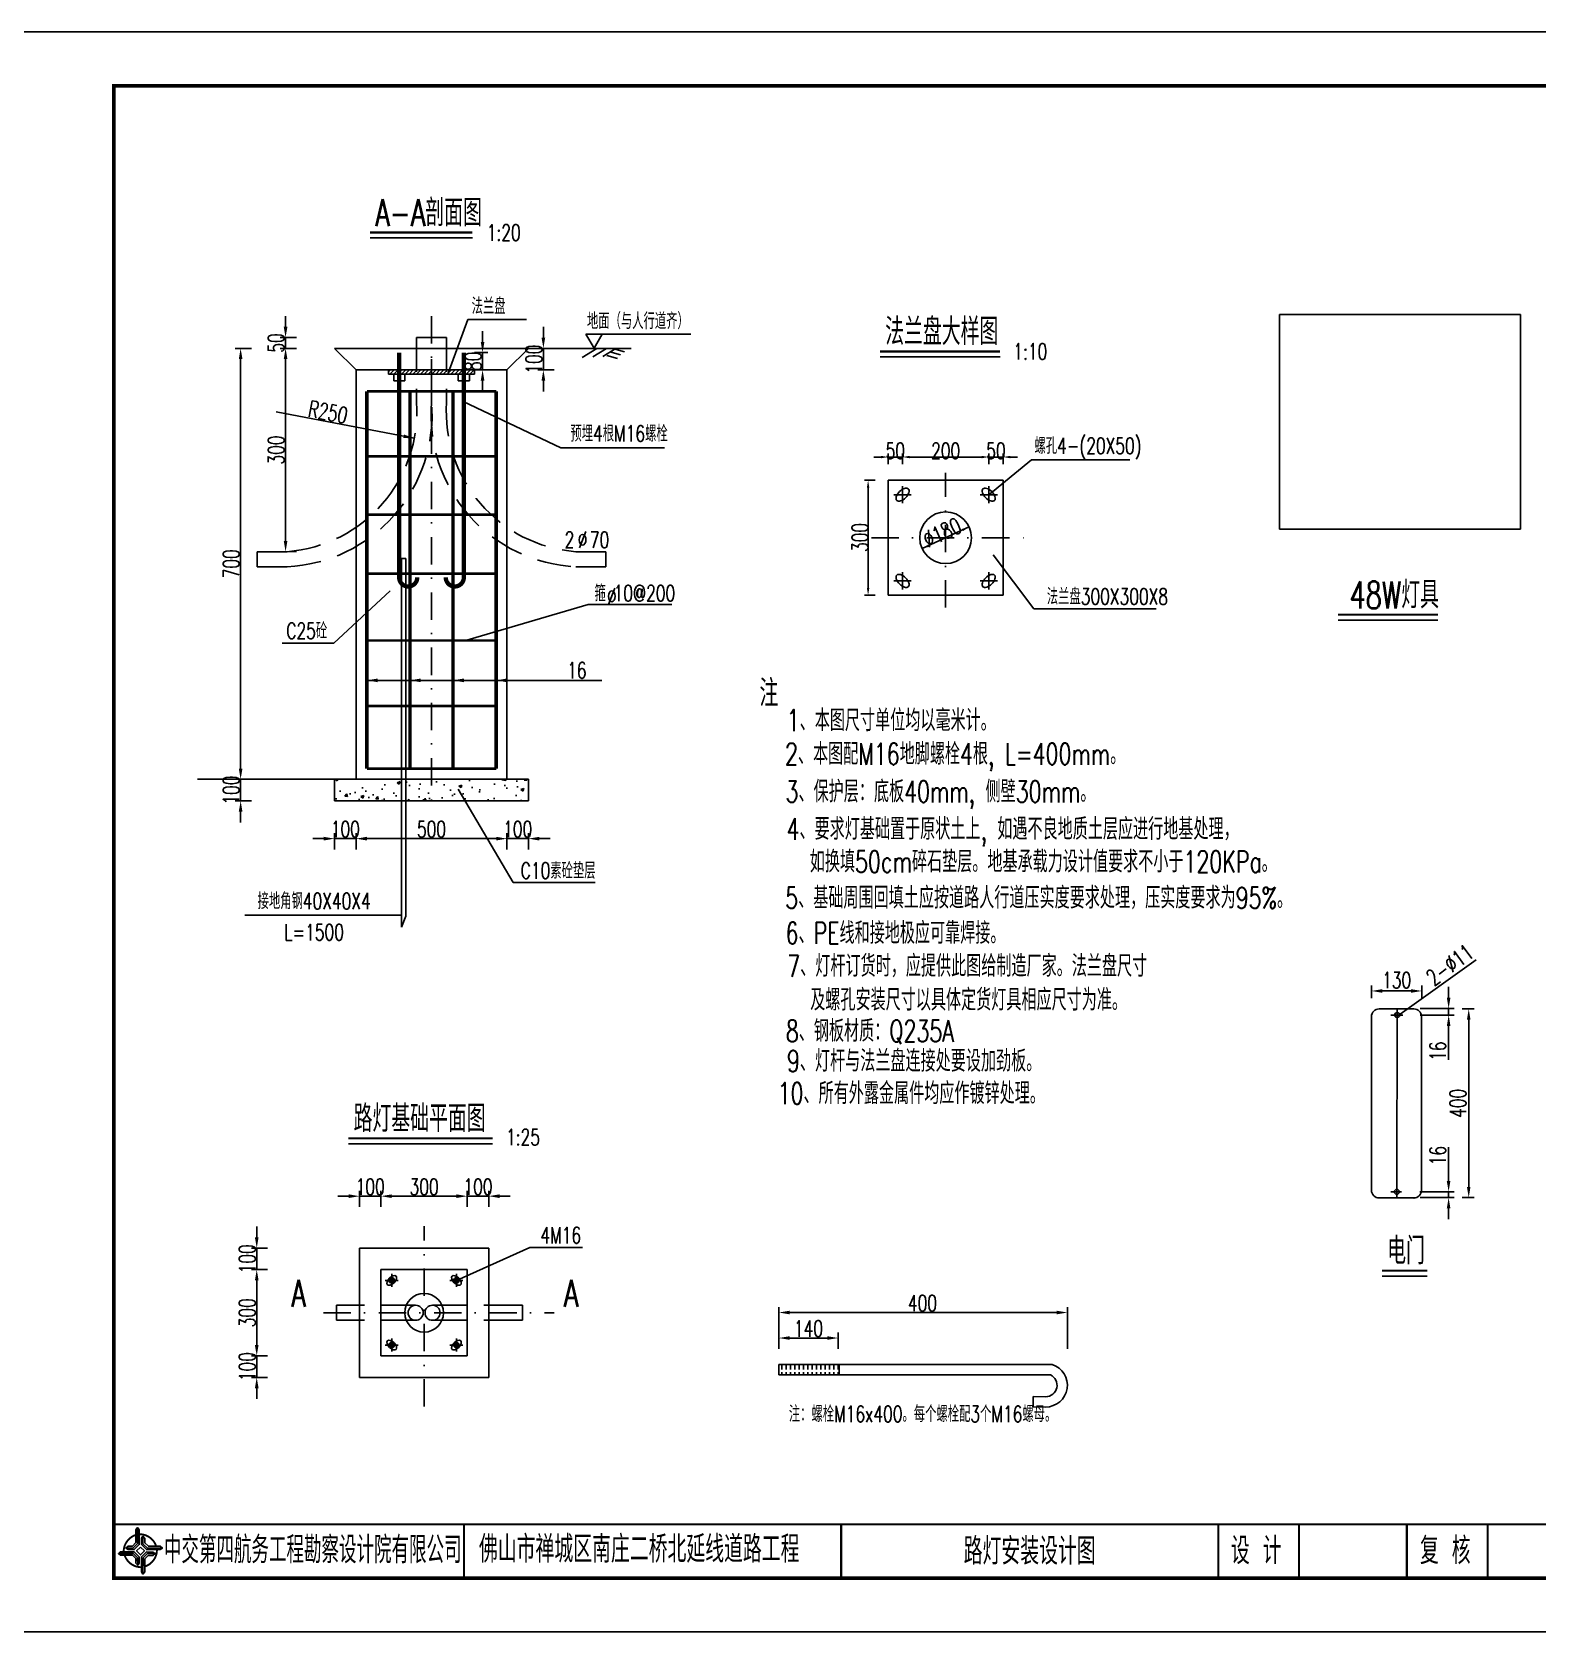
# Model space of a CAD drawing. Header units: millimetres. Extents: x 2 to 5882, y 1831 to 3462.
# Drawn here: x 3797.2 to 4076.7, y 2507.7 to 2804.7 of the extents above; entities that cross this region are included whole.
import ezdxf
from ezdxf.enums import TextEntityAlignment as Align

# ---------------------------------------------------------------- set-up
doc = ezdxf.new("R2010")
doc.units = ezdxf.units.MM
for name, pattern in [('CENTER', [50.8, 31.75, -6.35, 6.35, -6.35]), ('DASHDOT', [25.4, 12.7, -6.35, 0, -6.35]), ('DASHED', [19.05, 12.7, -6.35]), ('HIDDEN', [9.525, 6.35, -3.175])]:
    doc.linetypes.add(name, pattern=pattern)
for name, color, linetype in [('1', 4, 'Continuous'), ('2', 2, 'HIDDEN'), ('GPSCOMMON', 7, 'Continuous'), ('WZ1', 7, 'Continuous'), ('图框', 7, 'Continuous'), ('尺寸标注', 4, 'Continuous'), ('文字', 7, 'Continuous'), ('标注', 4, 'Continuous'), ('灯杆', 7, 'Continuous'), ('电', 4, 'Continuous')]:
    doc.layers.add(name, color=color, linetype=linetype)
doc.styles.get("Standard").update_dxf_attribs({"font": 'simplex1.shx', "width": 0.7, "bigfont": 'hztxt.shx'})
doc.dimstyles.new('ISO-25', dxfattribs={"dimtxt": 3, "dimasz": 2, "dimexe": 1, "dimexo": 1, "dimgap": 0.5, "dimtad": 1, "dimzin": 12, "dimdsep": 46, "dimtxsty": 'Standard', "dimcen": 0.09, "dimclrd": 256, "dimclre": 256, "dimclrt": 256, "dimadec": 0, "dimazin": 3, "dimtfac": 1, "dimtix": 1, "dimtmove": 0, "dimatfit": 3, "dimfxl": 0, "dimarcsym": 0})
picture_1 = doc.add_image_def('image1.jpg', size_in_pixel=(299, 266))

# ---------------------------------------------------------------- blocks, each defined once
blk = doc.blocks.new('series')
at = {"width": 0.75}
for tag, height, p in [('页码', 4, (-35, -19)), ('图名', 5, (-220, -282)), ('图号', 5, (-20, -282))]:
    blk.add_attdef(tag, text='', height=height, dxfattribs=at).set_placement(p, align=Align.MIDDLE_CENTER)
blk = doc.blocks.new('tb')
at = {"lineweight": -3}
h = blk.add_hatch(color=256, dxfattribs=at)
h.paths.add_polyline_path([(-1.23, -0.13), (-3.78, -0.14), (-4.14, -0.41), (-1.4, -0.44), (-0.56, -1.24), (-0.54, -2.62), (-0.27, -2.2), (-0.26, -1.06)])
h.paths.add_polyline_path([(0.13, -1.08), (0.14, -3.86), (0.41, -4.26), (0.44, -1.24), (1.25, -0.43), (2.66, -0.43), (2.26, -0.16), (1.07, -0.15)])
h.paths.add_polyline_path([(1.08, 0.3), (3.62, 0.3), (4.02, 0.56), (1.25, 0.57), (0.43, 1.39), (0.43, 2.8), (0.16, 2.41), (0.15, 1.24)])
h.paths.add_polyline_path([(-0.28, 1.21), (-0.28, 3.99), (-0.56, 4.39), (-0.57, 1.41), (-1.38, 0.6), (-2.74, 0.56), (-2.33, 0.3), (-1.2, 0.29)])
for p, q in [((-0.56, 4.39), (-0.57, 1.41)), ((-1.38, 0.6), (-2.74, 0.56)), ((-0.57, 1.41), (-1.38, 0.6)), ((0.43, 2.8), (0.43, 1.39)), ((0.43, 1.39), (1.25, 0.57)), ((1.25, 0.57), (4.02, 0.56)), ((-4.14, -0.41), (-1.4, -0.44)), ((-1.4, -0.44), (-0.56, -1.24)), ((-0.56, -1.24), (-0.54, -2.62)), ((0.41, -4.26), (0.44, -1.24)), ((0.44, -1.24), (1.25, -0.43)), ((1.25, -0.43), (2.66, -0.43))]:
    blk.add_line(p, q, dxfattribs=at)
at = {"lineweight": -3, "const_width": 0.35, "flags": 128}
for points in [[(-0.9, 3.02, 0.324167), (-3.16, -0.14)], [(2.88, 0.92, 0.324403), (-0.24, 3.15)], [(0.75, -2.86, 0.325418), (3.02, 0.26)], [(-2.98, -0.76, 0.322976), (0.14, -2.98)]]:
    blk.add_lwpolyline(points, format="xyb", dxfattribs=at)
at = {"lineweight": -3, "flags": 128}
for points in [[(-0.9, 3.99), (-0.9, 1.58), (-1.53, 0.91), (-2.34, 0.91), (-2.74, 0.56), (-2.33, 0.3), (-1.2, 0.29), (-0.28, 1.21), (-0.28, 3.99), (-0.56, 4.39)], [(-0.04, 0.77), (0.68, 0.04), (-0.04, -0.69), (-0.77, 0.05)], [(3.62, 0.92), (1.43, 0.92), (0.77, 1.54), (0.77, 2.38), (0.43, 2.8), (0.16, 2.41), (0.15, 1.24), (1.08, 0.3), (3.62, 0.3), (4.02, 0.56)], [(-3.73, -0.76), (-1.54, -0.76), (-0.89, -1.39), (-0.89, -2.21), (-0.54, -2.62), (-0.27, -2.2), (-0.26, -1.06), (-1.23, -0.13), (-3.78, -0.14), (-4.14, -0.41)], [(0.75, -3.85), (0.75, -1.43), (1.4, -0.78), (2.26, -0.78), (2.66, -0.43), (2.26, -0.16), (1.07, -0.15), (0.13, -1.08), (0.14, -3.86), (0.41, -4.26)]]:
    blk.add_lwpolyline(points, close=True, dxfattribs=at)
blk = doc.blocks.new('DIM')
at = {"layer": '尺寸标注', "ltscale": 0.01}
blk.add_solid([(-1, -0.17), (-1, 0.17), (0, 0)], dxfattribs=at)
blk = doc.blocks.new('*D223')
at = {"layer": 'DEFPOINTS', "color": 0}
for p in [(4055.16, 2626.7), (4045.8, 2624.36), (4055.16, 2624.36)]:
    blk.add_point(p, dxfattribs=at)
at = {"layer": '标注', "lineweight": -2}
for p, q in [((4045.8, 2625.36), (4045.8, 2627.7)), ((4047.8, 2626.7), (4053.16, 2626.7)), ((4055.16, 2625.36), (4055.16, 2627.7))]:
    blk.add_line(p, q, dxfattribs=at)
at = {"layer": '标注'}
for points in [[(4047.8, 2627.03), (4047.8, 2626.36), (4045.8, 2626.7)], [(4053.16, 2627.03), (4053.16, 2626.36), (4055.16, 2626.7)]]:
    blk.add_solid(points, dxfattribs=at)
at = {"layer": '标注', "insert": (4050.48, 2628.7), "char_height": 3, "attachment_point": 5}
blk.add_mtext('130', dxfattribs=at)
blk = doc.blocks.new('*D224')
at = {"layer": 'DEFPOINTS', "color": 0}
for p in [(4053.84, 2623.44), (4060.13, 2623.44), (4053.84, 2622.22)]:
    blk.add_point(p, dxfattribs=at)
at = {"layer": '标注', "lineweight": -2}
for p, q in [((4060.13, 2625.44), (4060.13, 2627.44)), ((4054.84, 2623.44), (4061.13, 2623.44)), ((4060.13, 2623.44), (4060.13, 2622.22)), ((4054.84, 2622.22), (4061.13, 2622.22)), ((4060.13, 2620.22), (4060.13, 2613.94))]:
    blk.add_line(p, q, dxfattribs=at)
at = {"layer": '标注'}
for points in [[(4059.79, 2625.44), (4060.46, 2625.44), (4060.13, 2623.44)], [(4059.79, 2620.22), (4060.46, 2620.22), (4060.13, 2622.22)]]:
    blk.add_solid(points, dxfattribs=at)
at = {"layer": '标注', "insert": (4058.13, 2615.53), "char_height": 3, "attachment_point": 5, "rotation": 90}
blk.add_mtext('16', dxfattribs=at)
blk = doc.blocks.new('*D225')
at = {"layer": 'DEFPOINTS', "color": 0}
for p in [(4053.77, 2589.44), (4053.86, 2588.33), (4060.12, 2588.33)]:
    blk.add_point(p, dxfattribs=at)
at = {"layer": '标注', "lineweight": -2}
for p, q in [((4060.12, 2591.44), (4060.12, 2597.72)), ((4054.77, 2589.44), (4061.12, 2589.44)), ((4054.86, 2588.33), (4061.12, 2588.33)), ((4060.12, 2588.33), (4060.12, 2589.44)), ((4060.12, 2586.33), (4060.12, 2584.33))]:
    blk.add_line(p, q, dxfattribs=at)
at = {"layer": '标注'}
for points in [[(4059.78, 2591.44), (4060.45, 2591.44), (4060.12, 2589.44)], [(4059.78, 2586.33), (4060.45, 2586.33), (4060.12, 2588.33)]]:
    blk.add_solid(points, dxfattribs=at)
at = {"layer": '标注', "insert": (4058.12, 2596.13), "char_height": 3, "attachment_point": 5, "rotation": 90}
blk.add_mtext('16', dxfattribs=at)
blk = doc.blocks.new('*D226')
at = {"layer": 'DEFPOINTS', "color": 0}
for p in [(4061.63, 2623.36), (4061.63, 2588.33), (4063.85, 2588.33)]:
    blk.add_point(p, dxfattribs=at)
at = {"layer": '标注', "lineweight": -2}
for p, q in [((4062.63, 2623.36), (4064.85, 2623.36)), ((4063.85, 2621.36), (4063.85, 2590.33)), ((4062.63, 2588.33), (4064.85, 2588.33))]:
    blk.add_line(p, q, dxfattribs=at)
at = {"layer": '标注'}
for points in [[(4063.52, 2621.36), (4064.18, 2621.36), (4063.85, 2623.36)], [(4063.52, 2590.33), (4064.18, 2590.33), (4063.85, 2588.33)]]:
    blk.add_solid(points, dxfattribs=at)
at = {"layer": '标注', "insert": (4061.85, 2605.84), "char_height": 3, "attachment_point": 5, "rotation": 90}
blk.add_mtext('400', dxfattribs=at)
blk = doc.blocks.new('123')
blk.add_lwpolyline([(422.36, 2507.71), (422.36, 2804.71), (2.36, 2804.71), (2.36, 2507.71)], close=True)

msp = doc.modelspace()

# ---------------------------------------------------------------- hatches: boundary and pattern name
h = msp.add_hatch()
h.set_pattern_fill('ANSI31', scale=1.6, angle=360, style=0)
h.set_pattern_definition([(45, (4232.70642, 2122.62096), (-0.141421356, 0.141421356), [])])
h.paths.add_polyline_path([(3863.9641, 2572.96548), (3863.9641, 2573.46548, 0.414213562), (3863.4641, 2572.96548)])
h.paths.add_polyline_path([(3864.4641, 2572.96548, 0.414213562), (3863.9641, 2573.46548), (3863.9641, 2572.96548)])
h.paths.add_polyline_path([(3864.4641, 2572.96548), (3863.9641, 2572.96548), (3863.9641, 2572.46548, 0.414213562)])
h.paths.add_polyline_path([(3863.9641, 2572.46548), (3863.9641, 2572.96548), (3863.4641, 2572.96548, 0.414213562)])
h = msp.add_hatch()
h.set_pattern_fill('ANSI31', scale=1.6, angle=360, style=0)
h.set_pattern_definition([(135, (3507.22178, 2122.62096), (0.141421356, 0.141421356), [])])
h.paths.add_polyline_path([(3875.9641, 2573.46548, -0.414213562), (3876.4641, 2572.96548), (3875.9641, 2572.96548)])
h.paths.add_polyline_path([(3875.9641, 2573.46548), (3875.9641, 2572.96548), (3875.4641, 2572.96548, -0.414213562)])
h.paths.add_polyline_path([(3875.4641, 2572.96548), (3875.9641, 2572.96548), (3875.9641, 2572.46548, -0.414213562)])
h.paths.add_polyline_path([(3875.9641, 2572.96548), (3876.4641, 2572.96548, -0.414213562), (3875.9641, 2572.46548)])
h = msp.add_hatch()
h.set_pattern_fill('ANSI31', scale=1.6, angle=360, style=0)
h.set_pattern_definition([(315, (4232.70642, 3011.31001), (-0.141421356, -0.141421356), [])])
h.paths.add_polyline_path([(3863.9641, 2560.46548, -0.414213562), (3863.4641, 2560.96548), (3863.9641, 2560.96548)])
h.paths.add_polyline_path([(3863.9641, 2560.46548), (3863.9641, 2560.96548), (3864.4641, 2560.96548, -0.414213562)])
h.paths.add_polyline_path([(3864.4641, 2560.96548), (3863.9641, 2560.96548), (3863.9641, 2561.46548, -0.414213562)])
h.paths.add_polyline_path([(3863.9641, 2560.96548), (3863.4641, 2560.96548, -0.414213562), (3863.9641, 2561.46548)])
h = msp.add_hatch()
h.set_pattern_fill('ANSI31', scale=1.6, angle=360, style=0)
h.set_pattern_definition([(225, (3507.22178, 3011.31001), (0.141421356, -0.141421356), [])])
h.paths.add_polyline_path([(3875.9641, 2560.46548, 0.414213562), (3876.4641, 2560.96548), (3875.9641, 2560.96548)])
h.paths.add_polyline_path([(3875.9641, 2560.46548), (3875.9641, 2560.96548), (3875.4641, 2560.96548, 0.414213562)])
h.paths.add_polyline_path([(3875.4641, 2560.96548), (3875.9641, 2560.96548), (3875.9641, 2561.46548, 0.414213562)])
h.paths.add_polyline_path([(3875.9641, 2560.96548), (3876.4641, 2560.96548, 0.414213562), (3875.9641, 2561.46548)])
h = msp.add_hatch()
h.set_pattern_fill('ACAD_ISO02W100', scale=0.16, angle=450, style=0)
h.set_pattern_definition([(90, (4191.5877, 2047.6126), (-0.8, 1e-15), [1.92, -0.48])])
h.paths.add_polyline_path([(3947.03156, 2555.4335), (3947.03156, 2557.3535), (3935.83156, 2557.3535), (3935.83156, 2555.4335)])
at = {"layer": '尺寸标注'}
h = msp.add_hatch(dxfattribs=at)
h.set_pattern_fill('ANSI31', scale=4, angle=360, style=0)
h.set_pattern_definition([(45, (4234.0829, 2123.8117), (-0.3535534, 0.3535534), [])])
h.paths.add_polyline_path([(3868.5406, 2741.18444), (3868.5406, 2741.98444), (3865.3406, 2741.98444), (3865.3406, 2741.18444)])
h.paths.add_polyline_path([(3871.3406, 2741.18444), (3871.3406, 2741.98444), (3868.5406, 2741.98444), (3868.5406, 2741.18444)])
h.paths.add_polyline_path([(3874.1406, 2741.18444), (3874.1406, 2741.98444), (3871.3406, 2741.98444), (3871.3406, 2741.18444)])
h.paths.add_polyline_path([(3877.3406, 2741.18444), (3877.3406, 2741.98444), (3874.1406, 2741.98444), (3874.1406, 2741.18444)])
h.paths.add_polyline_path([(3879.3406, 2741.18444), (3879.3406, 2741.98444), (3877.3406, 2741.98444), (3877.3406, 2741.18444)])
h.paths.add_polyline_path([(3863.3406, 2741.98444), (3863.3406, 2741.18444), (3865.3406, 2741.18444), (3865.3406, 2741.98444)])
h = msp.add_hatch(dxfattribs=at)
h.set_pattern_fill('AR-CONC', scale=0.8, angle=360, style=0)
h.set_pattern_definition([(50, (4234.083, 2108.7016), (5.73808, -0.502017), [0.6, -6.6]), (355, (4234.083, 2108.7016), (-1.11001, 6.017537), [0.48, -5.28]), (100.4514, (4234.561, 2108.66), (4.628075, 5.515516), [0.50992, -5.609137]), (46.1842, (4234.083, 2110.3016), (8.53793, -1.32415), [0.9, -9.9]), (96.6356, (4234.794, 2110.191), (7.4773, 7.79294), [0.76488, -8.4137]), (351.1842, (4234.083, 2110.302), (7.4773, 7.79295), [0.72, -7.92]), (21, (4234.883, 2109.9016), (4.775256, -3.22095), [0.6, -6.6]), (326, (4234.883, 2109.9016), (1.946523, 5.8012), [0.48, -5.28]), (71.4514, (4235.281, 2109.633), (6.72178, 2.580244), [0.50992, -5.609137]), (37.5, (4234.083, 2108.7016), (0.097279, 2.663151), [0, -5.216, 0, -5.36, 0, -5.3]), (7.5, (4234.083, 2108.7016), (2.104556, 3.155294), [0, -3.056, 0, -5.096, 0, -2.02]), (327.5, (4232.299, 2108.7016), (4.2705795, -0.180439), [0, -2, 0, -6.24, 0, -8.28]), (317.5, (4231.499, 2108.7016), (4.66549, 0.80084), [0, -2.6, 0, -4.144, 0, -5.88])])
h.paths.add_polyline_path([(3853.3406, 2665.98444), (3853.3406, 2661.98444), (3889.3406, 2661.98444), (3889.3406, 2665.98444)])

# ---------------------------------------------------------------- linework, layer by layer
for p, q in [((3859.93113, 2766.47936), (3878.93087, 2766.47936)), ((3954.59145, 2744.41172), (3976.88259, 2744.41172)), ((4039.59291, 2695.54756), (4058.14068, 2695.54756)), ((3855.92122, 2598.34414), (3882.66845, 2598.34414)), ((4047.7587, 2573.78734), (4056.1687, 2573.78734))]:
    msp.add_line(p, q)
at = {"color": 7}
for p, q in [((3903.03992, 2748.63096), (3899.98699, 2748.63096)), ((3901.51346, 2745.98705), (3899.98699, 2748.63096)), ((3901.51346, 2745.98705), (3903.03992, 2748.63096)), ((3919.44293, 2748.63096), (3903.03992, 2748.63096)), ((3889.3406, 2745.98444), (3908.40255, 2745.98444)), ((3853.3406, 2665.98444), (3827.91879, 2665.98444))]:
    msp.add_line(p, q, dxfattribs=at)
at = {"color": 7, "ltscale": 0.01}
msp.add_line((3885.3406, 2722.38444), (3885.3406, 2718.14927), dxfattribs=at)
at = {"color": 7, "linetype": 'CENTER'}
for p, q in [((3957.1654, 2718.81852), (3960.3654, 2718.81852)), ((3958.7654, 2717.21853), (3958.7654, 2720.41852)), ((3973.16539, 2718.81852), (3976.36538, 2718.81852)), ((3974.76539, 2717.21853), (3974.76539, 2720.41852)), ((3957.1654, 2702.81854), (3960.3654, 2702.81854)), ((3958.7654, 2701.21854), (3958.7654, 2704.41854)), ((3973.16539, 2702.81854), (3976.36538, 2702.81854)), ((3974.76539, 2701.21854), (3974.76539, 2704.41854)), ((3862.7641, 2572.96548), (3865.1641, 2572.96548)), ((3863.9641, 2571.76548), (3863.9641, 2574.16548)), ((3874.7641, 2572.96548), (3877.1641, 2572.96548)), ((3875.9641, 2571.76548), (3875.9641, 2574.16548)), ((3862.7641, 2560.96548), (3865.1641, 2560.96548)), ((3863.9641, 2559.76548), (3863.9641, 2562.16548)), ((3874.7641, 2560.96548), (3877.1641, 2560.96548)), ((3875.9641, 2559.76548), (3875.9641, 2562.16548))]:
    msp.add_line(p, q, dxfattribs=at)
for points, const_width in [([(4192.36361, 2794.70635), (3812.36361, 2794.70635), (3812.36361, 2517.70635), (4192.36361, 2517.70635), (4192.36361, 2794.70635)], 0.7), ([(3859.92939, 2767.47936), (3878.93087, 2767.47936)], 0.4), ([(3954.5897, 2745.41172), (3976.88259, 2745.41172)], 0.4), ([(4039.59116, 2696.54756), (4058.14068, 2696.54756)], 0.4), ([(3855.91948, 2599.34414), (3882.66845, 2599.34414)], 0.4), ([(4047.75696, 2574.78734), (4056.1687, 2574.78734)], 0.4), ([(3812.36361, 2527.70635), (4192.36361, 2527.70635)], 0.4)]:
    msp.add_lwpolyline(points, dxfattribs=dict(const_width=const_width))
at = {"layer": '1', "color": 7, "linetype": 'DASHED', "ltscale": 0.5}
for p, q in [((3868.5406, 2747.98444), (3868.5406, 2735.98444)), ((3874.1406, 2747.98444), (3874.1406, 2735.98444)), ((3868.3965, 2568.36548), (3857.9641, 2568.36548)), ((3871.53169, 2568.36548), (3881.9641, 2568.36548)), ((3868.3965, 2565.56548), (3857.9641, 2565.56548)), ((3871.53169, 2565.56548), (3881.9641, 2565.56548))]:
    msp.add_line(p, q, dxfattribs=at)
at = {"layer": '1', "color": 7}
for p, q in [((3868.5406, 2747.98444), (3874.1406, 2747.98444)), ((3853.3406, 2745.98444), (3889.3406, 2745.98444)), ((3857.3406, 2741.98444), (3853.3406, 2745.98444)), ((3885.3406, 2741.98444), (3889.3406, 2745.98444)), ((3857.3406, 2741.98444), (3857.3406, 2665.98444)), ((3857.3406, 2741.98444), (3885.3406, 2741.98444)), ((3863.3406, 2741.98444), (3863.3406, 2741.18444)), ((3871.3406, 2743.98444), (3871.3406, 2735.98444)), ((3885.3406, 2741.98444), (3885.3406, 2665.98444)), ((3863.3406, 2741.18444), (3879.3406, 2741.18444)), ((3864.31626, 2741.15271), (3864.31626, 2739.98444)), ((3864.31626, 2739.98444), (3866.40986, 2739.98444)), ((3866.40986, 2741.15271), (3866.40986, 2739.98444)), ((3876.27133, 2741.15271), (3876.27133, 2739.98444)), ((3878.36493, 2739.98444), (3876.27133, 2739.98444)), ((3878.36493, 2741.15271), (3878.36493, 2739.98444)), ((3956.09874, 2721.48519), (3956.09874, 2700.15188)), ((3956.09874, 2721.48519), (3977.43205, 2721.48519)), ((3977.43205, 2721.48519), (3977.43205, 2700.15188)), ((3838.99763, 2708.23385), (3838.99763, 2705.43385)), ((3844.5406, 2708.23385), (3838.99763, 2708.23385)), ((3865.80018, 2706.96673), (3865.80018, 2638.5674)), ((3865.80018, 2706.96673), (3866.58803, 2706.96673)), ((3866.58803, 2706.96673), (3866.58803, 2640.59439)), ((3898.1406, 2708.23385), (3903.68356, 2708.23385)), ((3903.68356, 2708.23385), (3903.68356, 2705.43385)), ((3844.5406, 2705.43385), (3838.99763, 2705.43385)), ((3898.1406, 2705.43385), (3903.68356, 2705.43385)), ((3956.09874, 2700.15188), (3977.43205, 2700.15188)), ((3853.3406, 2665.98444), (3889.3406, 2665.98444)), ((3853.3406, 2661.98444), (3889.3406, 2661.98444)), ((3865.80018, 2638.5674), (3866.58803, 2640.59439)), ((3857.9641, 2578.96548), (3857.9641, 2554.96548)), ((3857.9641, 2578.96548), (3881.9641, 2578.96548)), ((3881.9641, 2578.96548), (3881.9641, 2554.96548)), ((3861.9641, 2574.96548), (3861.9641, 2558.96548)), ((3861.9641, 2574.96548), (3877.9641, 2574.96548)), ((3877.9641, 2574.96548), (3877.9641, 2558.96548)), ((3853.67841, 2568.36548), (3853.67841, 2565.56548)), ((3888.24979, 2568.36548), (3888.24979, 2565.56548)), ((3861.9641, 2558.96548), (3877.9641, 2558.96548)), ((3935.83156, 2557.3535), (3986.5459, 2557.3535)), ((3935.83156, 2557.3535), (3935.83156, 2555.4335)), ((3947.03156, 2557.3535), (3947.03156, 2555.4335)), ((3857.9641, 2554.96548), (3881.9641, 2554.96548)), ((3935.83156, 2555.4335), (3986.2015, 2555.4335)), ((3935.83156, 2555.4335), (3986.2015, 2555.4335)), ((3985.33186, 2551.38673), (3983.01394, 2551.41614)), ((3983.01394, 2551.41614), (3983.01394, 2549.49614)), ((3985.33186, 2549.46673), (3983.01394, 2549.49614))]:
    msp.add_line(p, q, dxfattribs=at)
at = {"layer": '1', "color": 7, "linetype": 'ByBlock'}
for p, q in [((3853.3406, 2665.98444), (3853.3406, 2661.98444)), ((3889.3406, 2665.98444), (3889.3406, 2661.98444))]:
    msp.add_line(p, q, dxfattribs=at)
at = {"layer": '1', "color": 7, "linetype": 'Continuous', "ltscale": 0.5}
for p, q in [((3857.9641, 2568.36548), (3853.67841, 2568.36548)), ((3881.9641, 2568.36548), (3888.24979, 2568.36548)), ((3857.9641, 2565.56548), (3853.67841, 2565.56548)), ((3881.9641, 2565.56548), (3888.24979, 2565.56548))]:
    msp.add_line(p, q, dxfattribs=at)
at = {"layer": '1', "color": 1}
for points, const_width in [([(3865.3406, 2745.18444), (3865.3406, 2703.3305)], 0.8), ([(3877.3406, 2745.18444), (3877.3406, 2703.3305)], 0.8), ([(3859.3406, 2737.98444), (3859.3406, 2667.98444)], 0.64), ([(3859.3406, 2737.98444), (3883.3406, 2737.98444)], 0.48), ([(3867.3406, 2737.98444), (3867.3406, 2667.98444)], 0.64), ([(3875.3406, 2737.98444), (3875.3406, 2667.98444)], 0.64), ([(3883.3406, 2737.98444), (3883.3406, 2667.98444)], 0.64), ([(3859.3406, 2725.96285), (3883.3406, 2725.96285)], 0.48), ([(3859.3406, 2715.11229), (3883.3406, 2715.11229)], 0.48), ([(3859.3406, 2704.16038), (3883.3406, 2704.16038)], 0.48), ([(3859.3406, 2691.75959), (3883.3406, 2691.75959)], 0.48), ([(3859.3406, 2679.6082), (3883.3406, 2679.6082)], 0.48), ([(3859.3406, 2667.98444), (3883.3406, 2667.98444)], 0.48)]:
    msp.add_lwpolyline(points, dxfattribs=dict(at, const_width=const_width))
at = {"layer": '1', "color": 1, "const_width": 0.8}
for points in [[(3865.3406, 2703.59242, 1.039796914), (3868.69548, 2703.46146, 1.039796914)], [(3877.3406, 2703.59242, -1.039796914), (3873.98571, 2703.46146, -1.039796914)]]:
    msp.add_lwpolyline(points, format="xyb", dxfattribs=at)
at = {"layer": '1', "color": 7}
for centre, radius in [((3966.76539, 2710.81853), 4.8), ((3863.9641, 2572.96548), 0.5), ((3875.9641, 2572.96548), 0.5), ((3869.9641, 2566.96548), 3.6), ((3868.3965, 2566.96548), 1.4), ((3871.53169, 2566.96548), 1.4), ((3863.9641, 2560.96548), 0.5), ((3875.9641, 2560.96548), 0.5)]:
    msp.add_circle(centre, radius, dxfattribs=at)
at = {"layer": '1', "color": 7, "linetype": 'DASHED', "ltscale": 0.5}
for centre, radius, start, end in [((3843.21782, 2733.62445), 28.22162, 272.6864892, 4.7968569), ((3842.53725, 2734.21989), 26.06315, 274.408395, 3.8820483), ((3899.46337, 2733.62445), 28.22162, 175.2031431, 267.3135108), ((3900.14394, 2734.21989), 26.06315, 176.1179517, 265.591605)]:
    msp.add_arc(centre, radius, start, end, dxfattribs=at)
at = {"layer": '1', "color": 7}
for radius, end in [(4.03683, 72.4977823), (2.11683, 65.7434612)]:
    msp.add_arc((3985.33186, 2553.50356), radius, 270, end, dxfattribs=at)
for centre, major_axis in [((3958.7654, 2718.81852), (1.0748, 1.0748)), ((3974.76539, 2702.81854), (-1.0748, -1.0748)), ((3863.9641, 2572.96548), (0.8061, 0.8061)), ((3875.9641, 2560.96548), (-0.8061, -0.8061))]:
    msp.add_ellipse(centre, major_axis=major_axis, ratio=0.526315789, dxfattribs=at)
at = {"layer": '1', "color": 7, "extrusion": (0, 0, -1)}
for centre, major_axis in [((3974.76539, 2718.81852), (-1.0748, 1.0748)), ((3958.7654, 2702.81854), (1.0748, -1.0748)), ((3875.9641, 2572.96548), (-0.8061, 0.8061)), ((3863.9641, 2560.96548), (0.8061, -0.8061))]:
    msp.add_ellipse(centre, major_axis=major_axis, ratio=0.526315789, dxfattribs=at)
at = {"layer": '2', "linetype": 'DASHDOT', "ltscale": 0.4}
for p, q in [((3871.3406, 2751.98444), (3871.3406, 2662.21566)), ((3966.76539, 2697.88805), (3966.76539, 2722.86816)), ((3952.99007, 2710.81853), (3982.87249, 2710.81853)), ((3869.9641, 2549.56974), (3869.9641, 2583.03994)), ((3851.3011, 2566.96548), (3894.12477, 2566.96548))]:
    msp.add_line(p, q, dxfattribs=at)
at = {"layer": 'DEFPOINTS', "color": 7, "linetype": 'ByBlock'}
for p in [(3868.29459, 2730.23908), (3857.3406, 2662.69076), (3885.3406, 2662.69076), (3935.83156, 2557.3535)]:
    msp.add_point(p, dxfattribs=at)
at = {"layer": '图框', "const_width": 0.4}
for points in [[(3877.36361, 2527.70635), (3877.36361, 2517.70635)], [(3947.36361, 2517.70635), (3947.36361, 2527.70635)], [(4017.36361, 2517.70635), (4017.36361, 2527.70635)], [(4032.36361, 2517.70635), (4032.36361, 2527.70635)], [(4052.36361, 2517.70635), (4052.36361, 2527.70635)], [(4067.36361, 2517.70635), (4067.36361, 2527.70635)]]:
    msp.add_lwpolyline(points, dxfattribs=at)
at = {"layer": '尺寸标注', "color": 7}
for p, q in [((3902.03889, 2745.98444), (3899.31599, 2744.31213)), ((3903.84471, 2745.98444), (3901.27327, 2744.40515)), ((3905.56066, 2745.98648), (3903.13736, 2744.49817)), ((3903.88299, 2744.68421), (3905.84028, 2744.12609)), ((3904.44221, 2745.33534), (3906.3995, 2744.77722)), ((3905.18785, 2745.89346), (3907.14513, 2745.33534))]:
    msp.add_line(p, q, dxfattribs=at)
at = {"layer": '尺寸标注', "color": 2}
msp.add_line((3978.76538, 2725.8066), (3980.09871, 2725.8066), dxfattribs=at)
at = {"layer": '尺寸标注', "color": 7, "lineweight": 0, "ltscale": 0.01}
for p, q in [((3846.25393, 2708.23385), (3843.25393, 2708.23385)), ((3835.91077, 2667.98444), (3835.91077, 2669.98444))]:
    msp.add_line(p, q, dxfattribs=at)
at = {"layer": '文字'}
for points in [[(3844.26593, 2571.41287, 0, 0.7, 0), (3844.26593, 2569.41287, 0, 0, 0), (3844.26593, 2566.91287, 0, 0, 0), (3849.06275, 2566.91287, 0, 0, 0)], [(3900.46415, 2571.41287, 0, 0.7, 0), (3900.46415, 2569.41287, 0, 0, 0), (3900.46415, 2566.91287, 0, 0, 0), (3895.66733, 2566.91287, 0, 0, 0)]]:
    msp.add_lwpolyline(points, format="xyseb", dxfattribs=at)
at = {"layer": '标注'}
for p, q in [((3844.25393, 2749.98444), (3844.25393, 2751.98444)), ((3874.44837, 2741.36399), (3878.05134, 2751.32167)), ((3878.05134, 2751.32167), (3888.97198, 2751.32167)), ((3846.25393, 2747.98444), (3843.25393, 2747.98444)), ((3844.25393, 2745.98444), (3844.25393, 2747.98444)), ((3880.81815, 2747.18444), (3880.81815, 2749.18444)), ((3892.10425, 2747.98444), (3892.10425, 2749.98444)), ((3837.91077, 2745.98444), (3834.91077, 2745.98444)), ((3846.25393, 2745.98444), (3843.25393, 2745.98444)), ((3846.25393, 2745.98444), (3843.25393, 2745.98444)), ((3879.3406, 2745.18444), (3881.81815, 2745.18444)), ((3880.81815, 2745.18444), (3880.81815, 2741.98444)), ((3891.3406, 2745.98444), (3893.10425, 2745.98444)), ((3892.10425, 2741.98444), (3892.10425, 2745.98444)), ((3835.91077, 2667.98444), (3835.91077, 2743.98444)), ((3844.25393, 2743.98444), (3844.25393, 2710.23385)), ((3844.25393, 2743.98444), (3844.25393, 2741.98444)), ((3879.3406, 2741.98444), (3879.3406, 2741.18444)), ((3879.86249, 2741.98444), (3881.81815, 2741.98444)), ((3891.10425, 2741.98444), (3894.10425, 2741.98444)), ((3880.81815, 2739.98444), (3880.81815, 2737.98444)), ((3892.10425, 2739.98444), (3892.10425, 2737.98444)), ((3877.23376, 2736.13453), (3895.32824, 2727.48673)), ((3842.53725, 2734.21989), (3868.12877, 2729.28412)), ((3895.32824, 2727.48673), (3914.60498, 2727.48673)), ((3956.09874, 2724.47327), (3956.09874, 2726.47327)), ((3958.7654, 2724.47327), (3958.7654, 2726.47327)), ((3958.7654, 2724.47327), (3958.7654, 2726.47327)), ((3974.76539, 2724.47327), (3974.76539, 2726.47327)), ((3974.76539, 2724.47327), (3974.76539, 2726.47327)), ((3977.43205, 2724.47327), (3977.43205, 2726.47327)), ((3954.76541, 2725.8066), (3953.43207, 2725.8066)), ((3956.09874, 2725.8066), (3958.7654, 2725.8066)), ((3960.09873, 2725.8066), (3973.43205, 2725.8066)), ((3960.09873, 2725.8066), (3961.43207, 2725.8066)), ((3973.43205, 2725.8066), (3972.09872, 2725.8066)), ((3974.76539, 2725.8066), (3977.43205, 2725.8066)), ((3974.76539, 2718.81852), (3982.69287, 2725.3196)), ((3982.69287, 2725.3196), (4000.92928, 2725.3196)), ((3953.70969, 2721.48519), (3951.7097, 2721.48519)), ((3952.37636, 2701.48521), (3952.37636, 2720.15186)), ((3962.40623, 2708.80914), (3971.12456, 2712.82792)), ((3975.57101, 2707.6719), (3983.13011, 2697.61197)), ((3863.66505, 2700.94835), (3853.21612, 2691.28317)), ((3953.70969, 2700.15188), (3951.7097, 2700.15188)), ((3877.46137, 2691.66768), (3900.39804, 2698.46121)), ((3900.39804, 2698.46121), (3915.94731, 2698.46121)), ((3983.13011, 2697.61197), (4005.85597, 2697.61197)), ((3853.21612, 2691.28317), (3843.63733, 2691.28317)), ((3859.3406, 2684.35402), (3902.96416, 2684.35402)), ((3837.91077, 2665.98444), (3834.91077, 2665.98444)), ((3837.91077, 2665.98444), (3834.91077, 2665.98444)), ((3835.91077, 2665.98444), (3835.91077, 2661.98444)), ((3876.30682, 2664.12643), (3886.47204, 2646.83878)), ((3837.91077, 2661.98444), (3834.91077, 2661.98444)), ((3835.91077, 2659.98444), (3835.91077, 2657.98444)), ((3853.3406, 2655.97194), (3853.3406, 2652.97194)), ((3857.3406, 2655.97194), (3857.3406, 2652.97194)), ((3857.3406, 2655.97194), (3857.3406, 2652.97194)), ((3885.3406, 2655.97194), (3885.3406, 2652.97194)), ((3885.3406, 2655.97194), (3885.3406, 2652.97194)), ((3889.3406, 2655.97194), (3889.3406, 2652.97194)), ((3851.3406, 2654.97194), (3849.3406, 2654.97194)), ((3853.3406, 2654.97194), (3857.3406, 2654.97194)), ((3859.3406, 2654.97194), (3883.3406, 2654.97194)), ((3859.3406, 2654.97194), (3861.3406, 2654.97194)), ((3885.3406, 2654.97194), (3889.3406, 2654.97194)), ((3891.3406, 2654.97194), (3893.3406, 2654.97194)), ((3886.47204, 2646.83878), (3901.72283, 2646.83878)), ((3865.89908, 2640.79783), (3836.69201, 2640.79783)), ((4051.12948, 2622.38761), (4065.23372, 2632.50435)), ((3855.9641, 2588.60508), (3853.9641, 2588.60508)), ((3857.9641, 2586.60508), (3857.9641, 2589.60508)), ((3861.9641, 2588.60508), (3857.9641, 2588.60508)), ((3861.9641, 2586.60508), (3861.9641, 2589.60508)), ((3861.9641, 2586.60508), (3861.9641, 2589.60508)), ((3875.9641, 2588.60508), (3863.9641, 2588.60508)), ((3863.9641, 2588.60508), (3865.9641, 2588.60508)), ((3875.9641, 2588.60508), (3873.9641, 2588.60508)), ((3877.9641, 2586.60508), (3877.9641, 2589.60508)), ((3877.9641, 2586.60508), (3877.9641, 2589.60508)), ((3881.9641, 2588.60508), (3877.9641, 2588.60508)), ((3881.9641, 2586.60508), (3881.9641, 2589.60508)), ((3883.9641, 2588.60508), (3885.9641, 2588.60508)), ((3838.9008, 2580.96548), (3838.9008, 2582.96548)), ((3840.9008, 2578.96548), (3837.9008, 2578.96548)), ((3838.9008, 2578.96548), (3838.9008, 2574.96548)), ((3875.9641, 2572.96548), (3889.59722, 2579.08986)), ((3889.59722, 2579.08986), (3899.35946, 2579.08986)), ((3840.9008, 2574.96548), (3837.9008, 2574.96548)), ((3840.9008, 2574.96548), (3837.9008, 2574.96548)), ((3838.9008, 2572.96548), (3838.9008, 2560.96548)), ((3838.9008, 2572.96548), (3838.9008, 2570.96548)), ((3935.83156, 2560.27482), (3935.83156, 2568.00901)), ((3937.83156, 2567.00901), (3987.3657, 2567.00901)), ((3989.3657, 2560.27482), (3989.3657, 2568.00901)), ((3935.83156, 2560.27482), (3935.83156, 2563.27482)), ((3946.7877, 2560.27482), (3946.7877, 2563.27482)), ((3838.9008, 2560.96548), (3838.9008, 2562.96548)), ((3937.83156, 2562.27482), (3944.7877, 2562.27482)), ((3840.9008, 2558.96548), (3837.9008, 2558.96548)), ((3840.9008, 2558.96548), (3837.9008, 2558.96548)), ((3838.9008, 2558.96548), (3838.9008, 2554.96548)), ((3840.9008, 2554.96548), (3837.9008, 2554.96548)), ((3838.9008, 2552.96548), (3838.9008, 2550.96548))]:
    msp.add_line(p, q, dxfattribs=at)
at = {"layer": '灯杆'}
for p, q in [((4050.45421, 2623.37625), (4047.23548, 2623.37625)), ((4050.45421, 2623.37625), (4053.67295, 2623.37625)), ((4050.58318, 2623.22959), (4050.50172, 2589.87516)), ((4045.80493, 2621.94571), (4045.80493, 2589.70713)), ((4051.59674, 2622.23182), (4049.41481, 2622.23182)), ((4055.10349, 2621.94571), (4055.10349, 2589.70713)), ((4050.50172, 2588.18394), (4050.50172, 2590.65811)), ((4047.23548, 2588.27659), (4053.67295, 2588.27659)), ((4051.38788, 2589.42102), (4049.41481, 2589.42102))]:
    msp.add_line(p, q, dxfattribs=at)
for centre, radius in [((4050.58318, 2622.23182), 0.46434), ((4050.50172, 2589.42102), 0.45413)]:
    msp.add_circle(centre, radius, dxfattribs=at)
for centre, start, end in [((4047.23548, 2621.94571), 90, 180), ((4053.67295, 2621.94571), 0, 90), ((4047.23548, 2589.70713), 180, 270), ((4053.67295, 2589.70713), 270, 0)]:
    msp.add_arc(centre, 1.43055, start, end, dxfattribs=at)
msp.add_point((4053.67295, 2588.27659), dxfattribs=at)

# ---------------------------------------------------------------- block references
ref = msp.add_blockref('series', (4202.36361, 2804.70635))
ref.add_attrib('页码', '第  2  页    共  3  页', dxfattribs={"height": 4, "width": 0.7}).set_placement((4167.36361, 2785.70635), align=Align.MIDDLE_CENTER)
ref.add_attrib('图名', '路灯安装设计图', dxfattribs={"height": 5, "width": 0.7}).set_placement((3982.36361, 2522.70635), align=Align.MIDDLE_CENTER)
ref.add_attrib('图号', 'S7-2-7', dxfattribs={"height": 5, "width": 0.7}).set_placement((4182.36361, 2522.70635), align=Align.MIDDLE_CENTER)
at = {"lineweight": -3}
msp.add_blockref('tb', (3817.35934, 2522.71169), dxfattribs=at)
at = {"layer": '尺寸标注', "color": 7, "lineweight": 0, "ltscale": 0.01}
for p, xscale, yscale, zscale, rotation in [((3868.12877, 2729.28412), 1.999999999999809, 2, 2, 349.0835521338688), ((3971.12456, 2712.82792), 1.333331999999783, 1.333332000000155, 1.333332, 24.74769048417519), ((3844.25393, 2708.23385), 2, 2, 2, 270), ((3962.40623, 2708.80914), 1.333331999999783, 1.333332000000155, 1.333332, 204.7476904841752), ((3859.3406, 2684.35402), 2, 2, 2, 180), ((3867.3406, 2684.35402), 2, 2, 2, 180), ((3875.3406, 2684.35402), 2, 2, 2, 180), ((3883.3406, 2684.35402), 2, 2, 2, 180)]:
    msp.add_blockref('DIM', p, dxfattribs=dict(at, xscale=xscale, yscale=yscale, zscale=zscale, rotation=rotation))
at = {"layer": '标注'}
msp.add_blockref('123', (3780, 0), dxfattribs=at)
for p, xscale, yscale, zscale, rotation in [((3844.25393, 2747.98444), 2, 2, 2, 270), ((3892.10425, 2745.98444), 2, 2, 2, 270), ((3835.91077, 2745.98444), 2, 2, 2, 90), ((3844.25393, 2745.98444), 2, 2, 2, 90), ((3844.25393, 2745.98444), 2, 2, 2, 90), ((3880.81815, 2745.18444), 2, 2, 2, 270), ((3880.81815, 2741.98444), 2, 2, 2, 90), ((3892.10425, 2741.98444), 2, 2, 2, 90), ((3958.7654, 2725.8066), 1.333332000000155, 1.333332000000155, 1.333332, 180), ((3958.7654, 2725.8066), 1.333332000000155, 1.333332000000155, 1.333332, 180), ((3977.43205, 2725.8066), 1.333332000000155, 1.333332000000155, 1.333332, 180), ((3952.37636, 2721.48519), 1.333332000000155, 1.333332000000155, 1.333332, 90), ((3952.37636, 2700.15188), 1.333332000000155, 1.333332000000155, 1.333332, 270), ((3835.91077, 2665.98444), 2, 2, 2, 270), ((3835.91077, 2665.98444), 2, 2, 2, 270), ((3835.91077, 2661.98444), 2, 2, 2, 90), ((3857.3406, 2654.97194), 2, 2, 2, 180), ((3857.3406, 2654.97194), 2, 2, 2, 180), ((3889.3406, 2654.97194), 2, 2, 2, 180), ((3861.9641, 2588.60508), 2, 2, 2, 180), ((3861.9641, 2588.60508), 2, 2, 2, 180), ((3881.9641, 2588.60508), 2, 2, 2, 180), ((3838.9008, 2578.96548), 2, 2, 2, 270), ((3838.9008, 2574.96548), 2, 2, 2, 90), ((3838.9008, 2574.96548), 2, 2, 2, 90), ((3935.83156, 2567.00901), 2, 2, 2, 180), ((3838.9008, 2558.96548), 2, 2, 2, 270), ((3838.9008, 2558.96548), 2, 2, 2, 270), ((3935.83156, 2562.27482), 2, 2, 2, 180), ((3838.9008, 2554.96548), 2, 2, 2, 90)]:
    msp.add_blockref('DIM', p, dxfattribs=dict(at, xscale=xscale, yscale=yscale, zscale=zscale, rotation=rotation))
for p, xscale, yscale, zscale in [((3956.09874, 2725.8066), 1.333332000000155, 1.333332000000155, 1.333332), ((3974.76539, 2725.8066), 1.333332000000155, 1.333332000000155, 1.333332), ((3974.76539, 2725.8066), 1.333332000000155, 1.333332000000155, 1.333332), ((3853.3406, 2654.97194), 2, 2, 2), ((3885.3406, 2654.97194), 2, 2, 2), ((3885.3406, 2654.97194), 2, 2, 2), ((3857.9641, 2588.60508), 2, 2, 2), ((3877.9641, 2588.60508), 2, 2, 2), ((3877.9641, 2588.60508), 2, 2, 2), ((3989.3657, 2567.00901), 2, 2, 2), ((3946.7877, 2562.27482), 2, 2, 2)]:
    msp.add_blockref('DIM', p, dxfattribs=dict(at, xscale=xscale, yscale=yscale, zscale=zscale))

# ---------------------------------------------------------------- texts
at = {"layer": 'WZ1', "color": 7, "width": 0.7}
for s, p in [('法兰盘', (3878.79055, 2752.31883)), ('地面（与人行道齐）', (3900.19097, 2749.55062)), ('预埋4根M16螺栓', (3897.11956, 2728.66849)), ('螺孔4-(20X50)', (3983.26529, 2726.39313)), ('2  70', (3896.04888, 2708.93936)), ('%%C', (3898.48122, 2708.95791)), ('箍 10@200', (3901.60018, 2699.03457)), ('%%C', (3903.90543, 2698.46121)), ('法兰盘300X300X8', (3985.54586, 2698.41026)), ('C25砼', (3844.39069, 2692.04644)), ('C10素砼垫层', (3887.89851, 2647.53412)), ('接地角钢40X40X4', (3839.06404, 2641.89204)), ('L=1500', (3844.01503, 2636.09179)), ('1:25', (3885.16847, 2598.05257)), ('4M16', (3891.54795, 2579.85133)), ('注：螺栓M16x400。每个螺栓配3个M16螺母。', (3937.66201, 2546.67455))]:
    msp.add_text(s, height=3, dxfattribs=at).set_placement(p)
at = {"layer": '图框'}
for s, width, p in [('中交第四航务工程勘察设计院有限公司', 0.65, (3849.29445, 2522.9548)), ('佛山市禅城区南庄二桥北延线道路工程', 0.7, (3909.89249, 2523.09299)), ('设 计', 0.7, (4024.40828, 2522.80094)), ('复 核', 0.7, (4059.50309, 2522.80094))]:
    msp.add_text(s, height=5, dxfattribs=dict(at, width=width)).set_placement(p, align=Align.MIDDLE_CENTER)
at = {"layer": '尺寸标注', "color": 0, "width": 0.7}
msp.add_text('                     16', height=3, dxfattribs=at).set_placement((3863.65126, 2684.71829))
at = {"layer": '文字', "width": 0.7}
for s, height, p in [('A-A剖面图', 5, (3860.89078, 2768.65442)), ('法兰盘大样图', 5, (3955.55109, 2746.58678)), ('48W灯具', 5, (4041.7333, 2697.72262)), ('注', 5, (3932.21147, 2679.4856)), ('1、本图尺寸单位均以毫米计。', 4, (3937.27336, 2674.92622)), ('2、本图配M16地脚螺栓4根, L=400mm。', 4, (3936.95271, 2668.70252)), ('3、保护层：底板40mm, 侧壁30mm。', 4, (3937.05398, 2661.70989)), ('4、要求灯基础置于原状土上, 如遇不良地质土层应进行地基处理，', 4, (3937.23418, 2654.76174)), ('如换填50cm碎石垫层。地基承载力设计值要求不小于120KPa。', 4, (3941.54835, 2648.70204)), ('5、基础周围回填土应按道路人行道压实度要求处理，压实度要求为95%%%。', 4, (3936.99603, 2641.99648)), ('6、PE线和接地极应可靠焊接。', 4, (3937.06656, 2635.4475)), ('7、灯杆订货时，应提供此图给制造厂家。法兰盘尺寸', 4, (3937.37708, 2629.33672)), ('及螺孔安装尺寸以具体定货灯具相应尺寸为准。', 4, (3941.63155, 2623.0602)), ('8、钢板材质：Q235A', 4, (3937.10399, 2617.27514)), ('9、灯杆与法兰盘连接处要设加劲板。', 4, (3937.31692, 2611.70893)), ('10、所有外露金属件均应作镀锌处理。', 4, (3935.58957, 2605.70766)), ('路灯基础平面图', 5, (3856.88087, 2600.51921)), ('电门', 5, (4048.71835, 2575.9624))]:
    msp.add_text(s, height=height, dxfattribs=at).set_placement(p)
for p in [(3846.64583, 2570.57746), (3897.23811, 2570.56781)]:
    msp.add_text('A', height=5, dxfattribs=at).set_placement(p, align=Align.MIDDLE_CENTER)
at = {"layer": '标注', "color": 0, "width": 0.7}
msp.add_text('2-∅11', height=3, rotation=36.4217979, dxfattribs=at).set_placement((4057.3973, 2627.51311))
at = {"layer": '标注', "char_height": 3, "attachment_point": 5, "rotation": 90}
for s, insert in [('\\A1;50', (3842.50393, 2746.98444)), ('\\A1;80', (3879.06815, 2743.58444)), ('\\A1;100', (3890.35425, 2743.98444)), ('300', (3842.50393, 2727.10914)), ('300', (3950.87193, 2710.87153)), ('\\A1;700', (3834.16077, 2705.98444)), ('\\A1;100', (3834.16077, 2663.98444)), ('\\A1;100', (3837.1508, 2576.96548)), ('\\A1;300', (3837.1508, 2566.96548)), ('\\A1;100', (3837.1508, 2556.96548))]:
    msp.add_mtext(s, dxfattribs=dict(at, insert=insert))
at = {"layer": '标注', "char_height": 3, "attachment_point": 5}
for s, insert, width, rotation in [('R250', (3852.12975, 2734.15206), 3, 349.0835521), ('∅180', (3966.1068, 2711.79959), 1.999998, 24.7476905)]:
    msp.add_mtext(s, dxfattribs=dict(at, insert=insert, width=width, rotation=rotation))
for s, insert in [('\\A1;50', (3957.43207, 2726.97327)), ('\\A1;200', (3966.76539, 2726.97327)), ('\\A1;50', (3976.09872, 2726.97327)), ('\\A1;100', (3855.3406, 2656.72194)), ('500', (3871.3406, 2656.72194)), ('\\A1;100', (3887.3406, 2656.72194)), ('100', (3859.9641, 2590.35508)), ('300', (3869.9641, 2590.35508)), ('\\A1;100', (3879.9641, 2590.35508)), ('400', (3962.46055, 2568.75901)), ('\\A1;140', (3941.30963, 2564.02482))]:
    msp.add_mtext(s, dxfattribs=dict(at, insert=insert))
at = {"layer": '电', "color": 7, "width": 0.7}
for s, p in [('1:20', (3881.58452, 2765.96436)), ('1:10', (3979.32618, 2743.89672))]:
    msp.add_text(s, height=3, dxfattribs=at).set_placement(p)

# ---------------------------------------------------------------- dimensions: what is measured, and where the dimension line sits
at = {"layer": '标注'}
dim = msp.add_linear_dim(base=(4055.16476, 2626.69681), p1=(4045.8011, 2624.35734), p2=(4055.16476, 2624.35734), text='130', dimstyle='ISO-25', dxfattribs=at)
dim.commit()
dim.dimension.update_dxf_attribs({"geometry": '*D223', "text_midpoint": (4050.48293, 2628.69681)})
for base, p1, p2, picture, middle in [((4060.12507, 2623.44184), (4053.84161, 2622.22139), (4053.84161, 2623.44184), '*D224', (4060.12507, 2615.52972)), ((4060.1159, 2588.33043), (4053.76936, 2589.43943), (4053.86187, 2588.33043), '*D225', (4060.1159, 2596.1311))]:
    dim = msp.add_linear_dim(base=base, p1=p1, p2=p2, angle=90, text='16', dimstyle='ISO-25', dxfattribs=at)
    dim.commit()
    dim.dimension.update_dxf_attribs({"geometry": picture, "text_midpoint": middle, "dimtype": 160})
dim = msp.add_linear_dim(base=(4063.84845, 2588.33043), p1=(4061.62891, 2623.35532), p2=(4061.62891, 2588.33043), angle=90, text='400', dimstyle='ISO-25', dxfattribs=at)
dim.commit()
dim.dimension.update_dxf_attribs({"geometry": '*D226', "text_midpoint": (4061.84845, 2605.84288)})

# ---------------------------------------------------------------- pictures from other files: only their frames are drawn
at = {"layer": 'GPSCOMMON'}
image = msp.add_image(picture_1, insert=(4028.71022, 2712.44157), size_in_units=(44.76331, 39.82288), dxfattribs=at)
image.dxf.flags = 7

doc.saveas('drawing.dxf')
